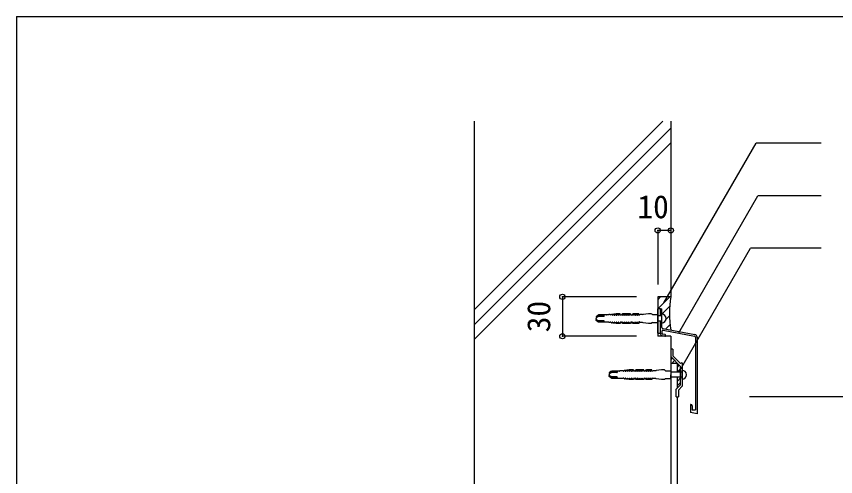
# Model space of a CAD drawing. Units: millimetres, scale not verified. Extents: x -629 to 651, y -968 to 1000.
# Drawn here: x -629 to -4, y 650 to 1000 of the extents above; entities that cross this region are included whole.
import ezdxf
from ezdxf.enums import TextEntityAlignment as Align

# ---------------------------------------------------------------- set-up
doc = ezdxf.new("R2010")
doc.units = ezdxf.units.MM
doc.header["$LTSCALE"] = 8
doc.header["$PDMODE"] = 32
doc.header["$PDSIZE"] = 4
for name, color, linetype in [('4-2', 7, 'Continuous'), ('4-3', 3, 'Continuous'), ('4-4', 2, 'Continuous'), ('4-6', 2, 'Continuous'), ('4-7', 7, 'Continuous'), ('4-A', 7, 'Continuous'), ('4-B', 7, 'Continuous'), ('4-D', 4, 'Continuous'), ('4-E', 4, 'Continuous'), ('F-7', 1, 'Continuous')]:
    doc.layers.add(name, color=color, linetype=linetype)
doc.styles.add('ＭＳ ゴシック', font='')
doc.styles.get('ＭＳ ゴシック').set_extended_font_data('MS Gothic')

msp = doc.modelspace()

# ---------------------------------------------------------------- linework, layer by layer
at = {"layer": '4-2'}
for p, q in [((-139.871, 786.617), (-139.871, 756.617)), ((-129.871, 786.617), (-139.871, 786.617)), ((-133.871, 756.617), (-139.871, 756.617)), ((-129.871, 746.617), (-129.871, 310.442)), ((-124.871, 735.906), (-129.871, 735.906)), ((-124.871, 729.274), (-124.871, 735.906)), ((-124.871, 717.087), (-124.871, 725.274))]:
    msp.add_line(p, q, dxfattribs=at)
at = {"layer": '4-3'}
msp.add_line((-279.871, 920.442), (-279.871, 310.442), dxfattribs=at)
at = {"layer": '4-4'}
for p, q in [((-129.871, 920.442), (-129.871, 786.617)), ((-129.871, 756.617), (-133.871, 756.617)), ((-129.871, 756.617), (-129.871, 746.617)), ((-124.871, 325.242), (-124.871, 710.442))]:
    msp.add_line(p, q, dxfattribs=at)
at = {"layer": '4-4', "color": 7}
for p, q in [((-129.871, 837.251), (-139.871, 837.251)), ((-139.871, 837.251), (-139.871, 796.123)), ((-212.514, 786.617), (-212.514, 756.617)), ((-156.014, 786.617), (-212.514, 786.617)), ((-156.014, 756.617), (-212.514, 756.617))]:
    msp.add_line(p, q, dxfattribs=at)
at = {"layer": '4-4'}
msp.add_arc((-52.679, 773.943), 78.226, 170.67555, 189.32445, dxfattribs=at)
at = {"layer": '4-4', "color": 1}
for p in [(-139.871, 837.251), (-129.871, 837.251), (-212.514, 786.617), (-212.514, 756.617)]:
    msp.add_point(p, dxfattribs=at)
at = {"layer": '4-6', "color": 7}
for p, q in [((-139.871, 758.945), (-139.871, 777.537)), ((-137.871, 777.537), (-139.871, 777.537)), ((-139.871, 758.945), (-137.871, 758.945))]:
    msp.add_line(p, q, dxfattribs=at)
at = {"layer": '4-6'}
for p, q in [((-137.871, 777.537), (-136.671, 777.537)), ((-137.871, 772.037), (-137.871, 777.537)), ((-136.671, 763.202), (-136.671, 777.537)), ((-137.871, 758.945), (-137.871, 768.037)), ((-136.018, 762.415), (-111.505, 757.842)), ((-136.671, 760.353), (-136.671, 758.945)), ((-134.345, 756.625), (-136.238, 756.979)), ((-134.198, 757.819), (-136.018, 758.158)), ((-135.725, 761.14), (-111.725, 756.662)), ((-133.871, 757.019), (-133.871, 757.425)), ((-111.071, 755.876), (-111.071, 700.537)), ((-109.871, 755.876), (-109.871, 697.537)), ((-129.871, 741.026), (-122.547, 733.526)), ((-121.537, 736.272), (-122.547, 735.68)), ((-122.542, 719.617), (-122.547, 733.526)), ((-121.247, 736.103), (-121.246, 718.442)), ((-122.542, 719.617), (-125.746, 716.136)), ((-121.246, 718.442), (-123.996, 715.443)), ((-125.746, 710.442), (-125.746, 716.136)), ((-123.996, 715.443), (-123.996, 710.442)), ((-125.746, 710.442), (-123.996, 710.442)), ((-114.871, 704.537), (-114.871, 698.47)), ((-114.671, 704.537), (-114.871, 704.537)), ((-113.671, 703.537), (-113.671, 700.537)), ((-113.671, 700.537), (-111.071, 700.537)), ((-109.871, 697.537), (-114.871, 698.47))]:
    msp.add_line(p, q, dxfattribs=at)
for points in [[(-128.371, 746.617), (-129.871, 746.617), (-129.871, 741.026)], [(-128.371, 746.617), (-128.371, 741.66), (-122.547, 735.68)]]:
    msp.add_lwpolyline(points, dxfattribs=at)
for centre, radius, start, end in [((-135.871, 763.202), 0.8, 180, 259.43199), ((-135.871, 758.945), 2, 180, 259.43199), ((-135.871, 760.353), 0.8, 79.43199, 180), ((-135.871, 758.945), 0.8, 180, 259.43199), ((-134.271, 757.019), 0.4, 259.43199, 0), ((-134.271, 757.425), 0.4, 0, 79.43199), ((-111.871, 755.876), 0.8, 0, 79.43199), ((-111.871, 755.876), 2, 360, 79.43199), ((-121.434, 736.115), 0.188, 355.06592, 125.41195), ((-114.671, 703.537), 1, 0, 90)]:
    msp.add_arc(centre, radius, start, end, dxfattribs=at)
at = {"layer": '4-7'}
for p, q in [((-175.163, 773.206), (-175.987, 772.773)), ((-159.496, 773.206), (-159.496, 773.206)), ((-159.496, 773.206), (-159.496, 773.206)), ((-136.671, 772.037), (-139.871, 772.037)), ((-136.671, 768.037), (-139.871, 768.037)), ((-136.671, 766.726), (-136.671, 773.348)), ((-175.163, 766.868), (-175.987, 767.301)), ((-159.496, 766.868), (-159.496, 766.868)), ((-159.496, 766.868), (-159.496, 766.868)), ((-121.247, 723.963), (-121.247, 730.586)), ((-165.163, 730.444), (-165.987, 730.01)), ((-165.163, 724.105), (-165.987, 724.539)), ((-149.496, 730.443), (-149.496, 730.443)), ((-149.496, 730.443), (-149.496, 730.443)), ((-121.247, 729.274), (-129.871, 729.274)), ((-121.247, 725.274), (-129.871, 725.274)), ((-149.496, 724.106), (-149.496, 724.106)), ((-149.496, 724.106), (-149.496, 724.106))]:
    msp.add_line(p, q, dxfattribs=at)
for points in [[(-178.956, 772.83), (-184.906, 772.83), (-185.557, 772.39), (-186.871, 771.387), (-186.871, 771.238), (-184.906, 772.323), (-180.935, 772.323)], [(-180.935, 771.739), (-184.906, 771.739), (-186.871, 770.654), (-186.871, 770.037)], [(-180.935, 768.335), (-184.906, 768.335), (-186.871, 769.42), (-186.871, 770.037)], [(-178.956, 767.244), (-184.906, 767.244), (-185.557, 767.684), (-186.871, 768.687), (-186.871, 768.836), (-184.906, 767.751), (-180.935, 767.751)], [(-176.235, 772.903), (-176.235, 773.037), (-177.018, 773.037), (-177.018, 772.887), (-178.626, 772.887), (-178.626, 772.881)], [(-168.401, 773.173), (-168.401, 773.712), (-171.649, 773.712), (-175.163, 773.206), (-174.685, 773.205), (-174.668, 772.897)], [(-174.421, 772.752), (-173.596, 773.203), (-173.118, 773.201), (-173.101, 772.878)], [(-172.854, 772.73), (-172.029, 773.194), (-171.552, 773.19), (-171.535, 772.855)], [(-171.287, 772.698), (-170.463, 773.178), (-169.985, 773.173), (-169.968, 772.825)], [(-169.721, 772.666), (-168.896, 773.173), (-168.401, 773.173)], [(-160.568, 773.173), (-160.568, 773.712), (-166.365, 773.712), (-167.329, 773.206)], [(-167.329, 773.206), (-166.852, 773.202), (-166.835, 772.881)], [(-166.587, 772.723), (-165.763, 773.173), (-165.285, 773.173), (-165.268, 772.825)], [(-165.021, 772.666), (-164.196, 773.173), (-163.718, 773.173), (-163.701, 772.825)], [(-163.454, 772.666), (-162.629, 773.173), (-162.152, 773.173), (-162.135, 772.825)], [(-161.887, 772.666), (-161.063, 773.173), (-160.568, 773.173)], [(-154.301, 772.734), (-154.301, 773.712), (-158.535, 773.712), (-159.496, 773.211), (-159.496, 773.206)], [(-159.496, 773.206), (-159.018, 773.202), (-159.001, 772.885)], [(-158.754, 772.723), (-157.929, 773.173), (-157.452, 773.173), (-157.435, 772.825)], [(-157.187, 772.666), (-156.363, 773.173), (-155.885, 773.173), (-155.868, 772.824)], [(-155.621, 772.666), (-154.796, 773.173), (-154.301, 773.173)], [(-143.967, 773.037), (-144.791, 773.787), (-146.89, 773.787), (-151.008, 773.239), (-151.415, 772.997), (-151.415, 773.037), (-153.229, 773.037), (-154.054, 772.604)], [(-143.967, 773.037), (-139.871, 773.037), (-139.871, 770.037)], [(-143.967, 767.037), (-139.871, 767.037), (-139.871, 770.037)], [(-176.235, 767.171), (-176.235, 767.037), (-177.018, 767.037), (-177.018, 767.187), (-178.626, 767.187), (-178.626, 767.193)], [(-168.401, 766.901), (-168.401, 766.362), (-171.649, 766.362), (-175.163, 766.868), (-174.685, 766.869), (-174.668, 767.177)], [(-174.421, 767.322), (-173.596, 766.871), (-173.118, 766.873), (-173.101, 767.196)], [(-172.854, 767.344), (-172.029, 766.88), (-171.552, 766.884), (-171.535, 767.219)], [(-171.287, 767.376), (-170.463, 766.896), (-169.985, 766.901), (-169.968, 767.249)], [(-169.721, 767.408), (-168.896, 766.901), (-168.401, 766.901)], [(-167.329, 766.868), (-166.852, 766.872), (-166.835, 767.193)], [(-160.568, 766.901), (-160.568, 766.362), (-166.365, 766.362), (-167.329, 766.868)], [(-166.587, 767.351), (-165.763, 766.901), (-165.285, 766.901), (-165.268, 767.249)], [(-165.021, 767.408), (-164.196, 766.901), (-163.718, 766.901), (-163.701, 767.249)], [(-163.454, 767.408), (-162.629, 766.901), (-162.152, 766.901), (-162.135, 767.249)], [(-161.887, 767.408), (-161.063, 766.901), (-160.568, 766.901)], [(-154.301, 767.34), (-154.301, 766.362), (-158.535, 766.362), (-159.496, 766.863), (-159.496, 766.868)], [(-159.496, 766.868), (-159.018, 766.872), (-159.001, 767.189)], [(-158.754, 767.351), (-157.929, 766.901), (-157.452, 766.901), (-157.435, 767.249)], [(-157.187, 767.408), (-156.363, 766.901), (-155.885, 766.901), (-155.868, 767.25)], [(-155.621, 767.408), (-154.796, 766.901), (-154.301, 766.901)], [(-143.967, 767.037), (-144.791, 766.287), (-146.89, 766.287), (-151.008, 766.835), (-151.415, 767.077), (-151.415, 767.037), (-153.229, 767.037), (-154.054, 767.47)], [(-158.401, 730.41), (-158.401, 730.949), (-161.649, 730.949), (-165.163, 730.444), (-164.685, 730.443), (-164.668, 730.134)], [(-150.568, 730.41), (-150.568, 730.949), (-156.365, 730.949), (-157.329, 730.443)], [(-144.301, 729.971), (-144.301, 730.949), (-148.535, 730.949), (-149.496, 730.448), (-149.496, 730.443)], [(-133.967, 730.274), (-134.791, 731.024), (-136.89, 731.024), (-141.008, 730.476), (-141.415, 730.234), (-141.415, 730.274), (-143.229, 730.274), (-144.054, 729.841)], [(-168.956, 730.068), (-174.906, 730.068), (-175.557, 729.627), (-176.871, 728.624), (-176.871, 728.475), (-174.906, 729.56), (-170.935, 729.56)], [(-170.935, 728.977), (-174.906, 728.977), (-176.871, 727.892), (-176.871, 727.274)], [(-170.935, 725.572), (-174.906, 725.572), (-176.871, 726.657), (-176.871, 727.274)], [(-168.956, 724.481), (-174.906, 724.481), (-175.557, 724.921), (-176.871, 725.924), (-176.871, 726.074), (-174.906, 724.989), (-170.935, 724.989)], [(-166.235, 730.14), (-166.235, 730.274), (-167.018, 730.274), (-167.018, 730.124), (-168.626, 730.124), (-168.626, 730.118)], [(-166.235, 724.409), (-166.235, 724.274), (-167.018, 724.274), (-167.018, 724.424), (-168.626, 724.424), (-168.626, 724.431)], [(-158.401, 724.138), (-158.401, 723.599), (-161.649, 723.599), (-165.163, 724.105), (-164.685, 724.106), (-164.668, 724.415)], [(-164.421, 729.99), (-163.596, 730.44), (-163.118, 730.438), (-163.101, 730.116)], [(-164.421, 724.559), (-163.596, 724.108), (-163.118, 724.111), (-163.101, 724.433)], [(-162.854, 729.967), (-162.029, 730.431), (-161.552, 730.427), (-161.535, 730.092)], [(-162.854, 724.581), (-162.029, 724.118), (-161.552, 724.122), (-161.535, 724.456)], [(-161.287, 729.935), (-160.463, 730.415), (-159.985, 730.41), (-159.968, 730.062)], [(-161.287, 724.613), (-160.463, 724.133), (-159.985, 724.138), (-159.968, 724.486)], [(-159.721, 729.903), (-158.896, 730.41), (-158.401, 730.41)], [(-159.721, 724.646), (-158.896, 724.138), (-158.401, 724.138)], [(-157.329, 730.443), (-156.852, 730.439), (-156.835, 730.119)], [(-157.329, 724.106), (-156.852, 724.109), (-156.835, 724.43)], [(-156.587, 729.96), (-155.763, 730.41), (-155.285, 730.41), (-155.268, 730.062)], [(-156.587, 724.588), (-155.763, 724.138), (-155.285, 724.138), (-155.268, 724.486)], [(-155.021, 729.903), (-154.196, 730.41), (-153.718, 730.41), (-153.701, 730.062)], [(-155.021, 724.646), (-154.196, 724.138), (-153.718, 724.138), (-153.701, 724.486)], [(-153.454, 729.903), (-152.629, 730.41), (-152.152, 730.41), (-152.135, 730.062)], [(-153.454, 724.646), (-152.629, 724.138), (-152.152, 724.138), (-152.135, 724.486)], [(-151.887, 729.903), (-151.063, 730.41), (-150.568, 730.41)], [(-151.887, 724.646), (-151.063, 724.138), (-150.568, 724.138)], [(-149.496, 730.443), (-149.018, 730.439), (-149.001, 730.122)], [(-144.301, 724.577), (-144.301, 723.599), (-148.535, 723.599), (-149.496, 724.101), (-149.496, 724.106)], [(-149.496, 724.106), (-149.018, 724.109), (-149.001, 724.427)], [(-148.754, 729.96), (-147.929, 730.41), (-147.452, 730.41), (-147.435, 730.062)], [(-148.754, 724.589), (-147.929, 724.138), (-147.452, 724.138), (-147.435, 724.486)], [(-147.187, 729.903), (-146.363, 730.41), (-145.885, 730.41), (-145.868, 730.062)], [(-147.187, 724.646), (-146.363, 724.138), (-145.885, 724.138), (-145.868, 724.487)], [(-145.621, 729.903), (-144.796, 730.41), (-144.301, 730.41)], [(-145.621, 724.646), (-144.796, 724.138), (-144.301, 724.138)], [(-133.967, 724.274), (-134.791, 723.524), (-136.89, 723.524), (-141.008, 724.073), (-141.415, 724.314), (-141.415, 724.274), (-143.229, 724.274), (-144.054, 724.707)], [(-133.967, 730.274), (-129.871, 730.274), (-129.871, 727.274)], [(-133.967, 724.274), (-129.871, 724.274), (-129.871, 727.274)], [(-150.568, 724.138), (-150.568, 723.599), (-156.365, 723.599), (-157.329, 724.106)]]:
    msp.add_lwpolyline(points, dxfattribs=at)
for centre in [(-136.671, 770.037), (-121.247, 727.274)]:
    msp.add_arc(centre, 3.311, 270, 90, dxfattribs=at)
for centre, major_axis, start_param, end_param in [((-180.945, 772.031), (-0.321, 0), 1.5390306, 4.6806232), ((-180.945, 768.043), (-0.321, 0), 1.6025621, 4.7441547), ((-178.92, 773.557), (-0.8, 0), 1.5261677, 1.947508), ((-176.061, 772.916), (-0.174, 0), 0.0818475, 2.1771705), ((-174.445, 772.96), (-0.229, 0), 0.2312026, 1.6765256), ((-172.878, 772.937), (-0.229, 0), 0.2312026, 1.6765256), ((-171.311, 772.905), (-0.229, 0), 0.2312026, 1.6765256), ((-169.745, 772.873), (-0.229, 0), 0.2312026, 1.6765256), ((-167.865, 773.227), (-0.536, 0), 0.0442118, 3.0973809), ((-166.611, 772.93), (-0.229, 0), 0.2312026, 1.6765256), ((-165.045, 772.873), (-0.229, 0), 0.2312026, 1.6765256), ((-163.478, 772.873), (-0.229, 0), 0.2312026, 1.6765256), ((-161.911, 772.873), (-0.229, 0), 0.2312026, 1.6765256), ((-160.032, 773.227), (-0.536, 0), 0.0442118, 3.0973809), ((-158.778, 772.93), (-0.229, 0), 0.2312026, 1.6765256), ((-157.211, 772.873), (-0.229, 0), 0.2312026, 1.6765256), ((-155.645, 772.873), (-0.229, 0), 0.2312026, 1.6765256), ((-154.129, 772.745), (-0.172, 0), 0.06848, 2.1628795), ((-178.92, 766.517), (-0.8, 0), 4.3356773, 4.7570176), ((-176.061, 767.158), (-0.174, 0), 4.1060148, 6.2013378), ((-174.445, 767.114), (-0.229, 0), 4.6066597, 6.0519827), ((-172.878, 767.137), (-0.229, 0), 4.6066597, 6.0519827), ((-171.311, 767.169), (-0.229, 0), 4.6066597, 6.0519827), ((-169.745, 767.201), (-0.229, 0), 4.6066597, 6.0519827), ((-167.865, 766.847), (-0.536, 0), 3.1858044, 6.2389735), ((-166.611, 767.144), (-0.229, 0), 4.6066597, 6.0519827), ((-165.045, 767.201), (-0.229, 0), 4.6066597, 6.0519827), ((-163.478, 767.201), (-0.229, 0), 4.6066597, 6.0519827), ((-161.911, 767.201), (-0.229, 0), 4.6066597, 6.0519827), ((-160.032, 766.847), (-0.536, 0), 3.1858044, 6.2389735), ((-158.778, 767.144), (-0.229, 0), 4.6066597, 6.0519827), ((-157.211, 767.201), (-0.229, 0), 4.6066597, 6.0519827), ((-155.645, 767.201), (-0.229, 0), 4.6066597, 6.0519827), ((-154.129, 767.329), (-0.172, 0), 4.1203058, 6.2147054), ((-170.945, 729.268), (-0.321, 0), 1.5390306, 4.6806232), ((-170.945, 725.28), (-0.321, 0), 1.6025621, 4.7441547), ((-168.92, 730.794), (-0.8, 0), 1.5261677, 1.947508), ((-168.92, 723.754), (-0.8, 0), 4.3356773, 4.7570176), ((-166.061, 730.153), (-0.174, 0), 0.0818475, 2.1771705), ((-166.061, 724.396), (-0.174, 0), 4.1060148, 6.2013378), ((-164.445, 730.197), (-0.229, 0), 0.2312026, 1.6765256), ((-164.445, 724.352), (-0.229, 0), 4.6066597, 6.0519827), ((-162.878, 730.175), (-0.229, 0), 0.2312026, 1.6765256), ((-162.878, 724.374), (-0.229, 0), 4.6066597, 6.0519827), ((-161.311, 730.143), (-0.229, 0), 0.2312026, 1.6765256), ((-161.311, 724.406), (-0.229, 0), 4.6066597, 6.0519827), ((-159.745, 730.11), (-0.229, 0), 0.2312026, 1.6765256), ((-159.745, 724.438), (-0.229, 0), 4.6066597, 6.0519827), ((-157.865, 730.465), (-0.536, 0), 0.0442118, 3.0973809), ((-157.865, 724.084), (-0.536, 0), 3.1858044, 6.2389735), ((-156.611, 730.168), (-0.229, 0), 0.2312026, 1.6765256), ((-156.611, 724.381), (-0.229, 0), 4.6066597, 6.0519827), ((-155.045, 730.11), (-0.229, 0), 0.2312026, 1.6765256), ((-155.045, 724.438), (-0.229, 0), 4.6066597, 6.0519827), ((-153.478, 730.11), (-0.229, 0), 0.2312026, 1.6765256), ((-153.478, 724.438), (-0.229, 0), 4.6066597, 6.0519827), ((-151.911, 730.11), (-0.229, 0), 0.2312026, 1.6765256), ((-151.911, 724.438), (-0.229, 0), 4.6066597, 6.0519827), ((-150.032, 730.465), (-0.536, 0), 0.0442118, 3.0973809), ((-150.032, 724.084), (-0.536, 0), 3.1858044, 6.2389735), ((-148.778, 730.167), (-0.229, 0), 0.2312026, 1.6765256), ((-148.778, 724.381), (-0.229, 0), 4.6066597, 6.0519827), ((-147.211, 730.11), (-0.229, 0), 0.2312026, 1.6765256), ((-147.211, 724.438), (-0.229, 0), 4.6066597, 6.0519827), ((-145.645, 730.11), (-0.229, 0), 0.2312026, 1.6765256), ((-145.645, 724.438), (-0.229, 0), 4.6066597, 6.0519827), ((-144.129, 729.982), (-0.172, 0), 0.06848, 2.1628795), ((-144.129, 724.567), (-0.172, 0), 4.1203058, 6.2147054)]:
    msp.add_ellipse(centre, major_axis=major_axis, ratio=0.909574, start_param=start_param, end_param=end_param, dxfattribs=at)
at = {"layer": '4-A'}
for p, q in [((-135.167, 782.042), (-64.942, 903.675)), ((-15.217, 903.675), (-64.942, 903.675)), ((-123.761, 759.271), (-63.484, 863.675)), ((-15.217, 863.675), (-63.484, 863.675)), ((-123.322, 730.065), (-69.276, 823.675)), ((-15.217, 823.675), (-69.276, 823.675))]:
    msp.add_line(p, q, dxfattribs=at)
at = {"layer": '4-B'}
msp.add_line((490.969, 710.442), (-69.83, 710.442), dxfattribs=at)
at = {"layer": '4-D'}
for p, q in [((-139.871, 784.427), (-137.68, 786.617)), ((-139.69, 777.537), (-130.609, 786.617)), ((-136.671, 773.484), (-130.711, 779.444)), ((-133.377, 769.708), (-130.886, 772.199)), ((-136.671, 766.413), (-136.343, 766.742)), ((-133.979, 762.035), (-130.454, 765.559)), ((-129.871, 738.663), (-128.704, 739.831)), ((-129.093, 735.906), (-126.957, 738.042)), ((-125.557, 735.906), (-125.21, 736.253)), ((-124.871, 733.057), (-123.463, 734.465)), ((-124.871, 729.521), (-122.546, 731.847)), ((-124.871, 722.45), (-122.544, 724.778)), ((-124.871, 718.915), (-122.542, 721.244))]:
    msp.add_line(p, q, dxfattribs=at)
at = {"layer": '4-E'}
for p, q in [((-279.871, 776.647), (-136.077, 920.442)), ((-279.871, 765.333), (-129.871, 915.333)), ((-279.871, 754.019), (-129.871, 904.019))]:
    msp.add_line(p, q, dxfattribs=at)
at = {"layer": 'F-7'}
msp.add_line((-628.697, 1000.442), (-628.697, 56.442), dxfattribs=at)
msp.add_lwpolyline([(-628.697, 1000.442), (651.303, 1000.442), (651.303, 56.442)], dxfattribs=at)

# ---------------------------------------------------------------- texts
at = {"layer": '4-4', "color": 7, "style": 'ＭＳ ゴシック'}
msp.add_text('10', height=17.6, dxfattribs=at).set_placement((-155.351, 841.251), align=Align.BOTTOM_LEFT)
msp.add_text('30', height=17.6, rotation=90, dxfattribs=at).set_placement((-216.514, 759.617), align=Align.BOTTOM_LEFT)

doc.saveas('drawing.dxf')
